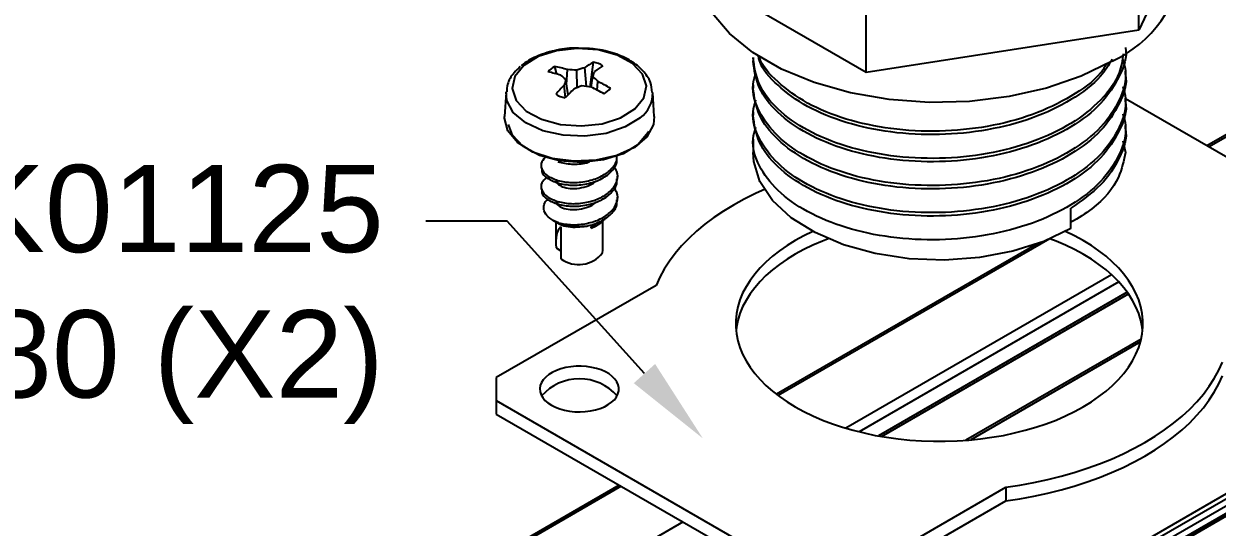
# Model space of a CAD drawing. Extents: x 0 to 12.2, y -7.3 to 0.
# Drawn here: x 2.687 to 5.251, y -2.706 to -1.624 of the extents above; entities that cross this region are included whole.
import ezdxf
from ezdxf import colors
from ezdxf.entities.mleader import LeaderData, LeaderLine
from ezdxf.math import Vec2, Vec3

# ---------------------------------------------------------------- set-up
doc = ezdxf.new("R2010")
doc.units = 0
doc.header["$LTSCALE"] = 0.5
doc.header["$MEASUREMENT"] = 0
for name, color, linetype in [('FAB DWG', 221, 'CONTINUOUS'), ('Hardware', 242, 'CONTINUOUS'), ('Housing', 150, 'CONTINUOUS')]:
    doc.layers.add(name, color=color, linetype=linetype)
doc.styles.add('LSAD_Standard', font='arial.ttf')

msp = doc.modelspace()

# ---------------------------------------------------------------- linework, layer by layer
at = {"layer": 'Hardware', "linetype": 'Continuous', "transparency": 16777216}
for p, q in [((5.2396, -1.2998), (5.0827, -1.6379)), ((4.4971, -1.7285), (4.0685, -1.481)), ((5.0827, -1.6379), (5.0827, -1.4893)), ((4.4971, -1.7285), (4.4971, -1.5799)), ((5.0827, -1.6379), (4.4971, -1.7285)), ((3.8321, -1.7322), (3.8277, -1.7155)), ((3.9042, -1.7599), (3.9111, -1.7063)), ((4.2541, -1.6966), (4.2541, -1.7039)), ((3.8534, -1.7545), (3.8549, -1.7224)), ((3.876, -1.7613), (3.8751, -1.7239)), ((3.8959, -1.7585), (3.8924, -1.7182)), ((3.9063, -1.7603), (3.9094, -1.7373)), ((5.054, -1.7331), (5.054, -1.7258)), ((3.8509, -1.7827), (3.8478, -1.7562)), ((3.8565, -1.7768), (3.8519, -1.7437)), ((3.9191, -1.7665), (3.9207, -1.7481)), ((4.2541, -1.755), (4.2541, -1.7623)), ((3.7231, -1.7714), (3.7198, -1.8232)), ((4.0415, -1.8232), (4.0382, -1.7714)), ((5.054, -1.7914), (5.054, -1.7841)), ((4.2541, -1.8133), (4.2541, -1.8206)), ((5.054, -1.8497), (5.054, -1.8425)), ((4.2541, -1.8716), (4.2541, -1.9008)), ((5.0485, -1.8754), (5.054, -1.9003)), ((3.7987, -1.9285), (3.7987, -1.9341)), ((3.7987, -1.9739), (3.7987, -1.9795)), ((3.8346, -1.9663), (3.8346, -1.9606)), ((3.9627, -1.9568), (3.9627, -1.9512)), ((3.9627, -2.0022), (3.9627, -1.9966)), ((3.8346, -2.0116), (3.8346, -2.006)), ((4.9369, -2.064), (4.9369, -2.0203)), ((3.8238, -2.0462), (3.8374, -2.0541)), ((3.83, -2.0498), (3.83, -2.0928)), ((3.9313, -2.0928), (3.9313, -2.047)), ((3.8411, -2.0605), (3.8411, -2.1291)), ((3.9061, -2.0602), (3.9188, -2.0516)), ((3.9169, -2.0581), (3.9061, -2.063)), ((3.9061, -2.063), (3.9165, -2.0584)), ((3.9061, -2.063), (3.9061, -2.0602)), ((3.9165, -2.0584), (3.919, -2.0569)), ((3.8308, -2.1055), (3.8411, -2.1121))]:
    msp.add_line(p, q, dxfattribs=at)
at = {"layer": 'Hardware', "transparency": 16777216}
for p, q in [((5.606, -2.1037), (5.054, -1.7851)), ((4.0456, -2.186), (3.7021, -2.3843)), ((3.7021, -2.3843), (3.7021, -2.4333)), ((3.7021, -2.4333), (4.3686, -2.8181)), ((3.7021, -2.4333), (3.7021, -2.4626)), ((3.7021, -2.4626), (4.3686, -2.8474)), ((4.4534, -2.8181), (4.7969, -2.6198)), ((4.7969, -2.6198), (4.7969, -2.6491)), ((4.4534, -2.8474), (4.7969, -2.6491))]:
    msp.add_line(p, q, dxfattribs=at)
at = {"layer": 'Hardware', "linetype": 'Continuous', "transparency": 16777216, "flags": 128}
for points in [[(5.0253, -1.7044), (4.9591, -1.7367), (4.8846, -1.7623), (4.8039, -1.7805), (4.719, -1.7908), (4.6324, -1.7929), (4.5463, -1.7867), (4.4632, -1.7724), (4.3853, -1.7504), (4.3147, -1.7213), (4.2534, -1.6859), (4.203, -1.6452), (4.165, -1.6002), (4.1402, -1.5522), (4.1312, -1.5172)], [(3.7611, -1.7134), (3.7419, -1.737), (3.7363, -1.7629), (3.7448, -1.7886), (3.7666, -1.8114), (3.7996, -1.8292), (3.8405, -1.8403), (3.8853, -1.8436), (3.9297, -1.8386), (3.9693, -1.8261), (4.0002, -1.807), (4.0194, -1.7834), (4.025, -1.7575), (4.0165, -1.7319), (3.9947, -1.709), (3.9617, -1.6912), (3.9208, -1.6801), (3.876, -1.6769), (3.8316, -1.6818), (3.792, -1.6944), (3.7611, -1.7134)], [(4.0111, -1.8258), (3.9793, -1.8457), (3.9386, -1.8594), (3.8928, -1.8655), (3.846, -1.8635), (3.8022, -1.8537), (3.7654, -1.8368), (3.7388, -1.8144), (3.7248, -1.7885), (3.7232, -1.7703)], [(4.0415, -1.8232), (4.0399, -1.8403), (4.0259, -1.8668), (3.9989, -1.8897), (3.9615, -1.907), (3.9169, -1.9172), (3.869, -1.9194), (3.8222, -1.9133), (3.7806, -1.8995), (3.7479, -1.8792), (3.7269, -1.8543), (3.7197, -1.8269), (3.7198, -1.8232)], [(4.0293, -1.8545), (4.0276, -1.8581), (4.0073, -1.8831), (3.9746, -1.9033), (3.9326, -1.9166), (3.8856, -1.9218), (3.8381, -1.9184), (3.7948, -1.9067), (3.7599, -1.8878), (3.7368, -1.8636), (3.7281, -1.8404)], [(4.9369, -2.064), (4.8785, -2.0919), (4.8122, -2.1129), (4.7401, -2.1263), (4.665, -2.1316), (4.5895, -2.1287), (4.5163, -2.1175), (4.448, -2.0987), (4.3871, -2.0727), (4.3358, -2.0406), (4.2958, -2.0035), (4.2687, -1.9627), (4.2554, -1.9197), (4.2541, -1.9008)]]:
    msp.add_lwpolyline(points, dxfattribs=at)
at = {"layer": 'Hardware', "transparency": 16777216, "flags": 128}
for points in [[(4.2799, -1.9796), (4.2589, -1.989), (4.235, -2.0008), (4.2121, -2.0134), (4.1904, -2.0266), (4.1698, -2.0404), (4.1505, -2.0548), (4.1325, -2.0697), (4.1158, -2.0851), (4.1005, -2.101), (4.0866, -2.1173), (4.0741, -2.134), (4.0631, -2.1511), (4.0536, -2.1684), (4.0456, -2.186)], [(4.3831, -2.0702), (4.3827, -2.0704), (4.3632, -2.0798), (4.3447, -2.0899), (4.3272, -2.1006), (4.3109, -2.1119), (4.2957, -2.1236), (4.2817, -2.1359), (4.269, -2.1486), (4.2575, -2.1618), (4.2475, -2.1753), (4.2388, -2.1891), (4.2315, -2.2031), (4.2256, -2.2174), (4.2212, -2.2319), (4.2182, -2.2465), (4.2167, -2.2612), (4.2167, -2.2759), (4.2182, -2.2905), (4.2212, -2.3051), (4.2256, -2.3196), (4.2315, -2.3339), (4.2388, -2.348), (4.2475, -2.3618), (4.2575, -2.3752), (4.269, -2.3884), (4.2817, -2.4011), (4.2957, -2.4134), (4.3109, -2.4252), (4.3272, -2.4364), (4.3447, -2.4471)], [(4.3447, -2.4471), (4.3632, -2.4572), (4.3827, -2.4666), (4.4031, -2.4754), (4.4244, -2.4835), (4.4464, -2.4908), (4.4692, -2.4974), (4.4925, -2.5032), (4.5164, -2.5083), (4.5408, -2.5125), (4.5656, -2.5159), (4.5906, -2.5184), (4.6159, -2.5201), (4.6413, -2.521), (4.6668, -2.521), (4.6922, -2.5201), (4.7175, -2.5184), (4.7425, -2.5159), (4.7673, -2.5125), (4.7917, -2.5083), (4.8156, -2.5032), (4.8389, -2.4974), (4.8617, -2.4908), (4.8837, -2.4835), (4.905, -2.4754), (4.9254, -2.4666), (4.9449, -2.4572), (4.9634, -2.4471), (4.9809, -2.4364), (4.9972, -2.4252), (5.0124, -2.4134), (5.0264, -2.4011), (5.0391, -2.3884), (5.0506, -2.3752), (5.0606, -2.3618), (5.0693, -2.348), (5.0766, -2.3339), (5.0825, -2.3196), (5.0869, -2.3051), (5.0899, -2.2905), (5.0914, -2.2759), (5.0914, -2.2612), (5.0899, -2.2465), (5.0869, -2.2319), (5.0825, -2.2174), (5.0766, -2.2031), (5.0693, -2.1891), (5.0606, -2.1753), (5.0506, -2.1618), (5.0391, -2.1486), (5.0264, -2.1359), (5.0124, -2.1236), (4.9972, -2.1119), (4.9809, -2.1006), (4.9634, -2.0899), (4.9449, -2.0798), (4.9254, -2.0704), (4.9244, -2.07)], [(4.4172, -2.0856), (4.4031, -2.0909), (4.3827, -2.0997), (4.3632, -2.1092), (4.3447, -2.1192), (4.3272, -2.1299), (4.3109, -2.1412), (4.2957, -2.153), (4.2817, -2.1652), (4.269, -2.178), (4.2575, -2.1911), (4.2475, -2.2046), (4.2388, -2.2184), (4.2315, -2.2325), (4.2256, -2.2467), (4.2212, -2.2612), (4.2182, -2.2758), (4.2173, -2.2832)], [(5.0908, -2.2832), (5.0899, -2.2758), (5.0869, -2.2612), (5.0825, -2.2467), (5.0766, -2.2325), (5.0693, -2.2184), (5.0606, -2.2046), (5.0506, -2.1911), (5.0391, -2.178), (5.0264, -2.1652), (5.0124, -2.153), (4.9972, -2.1412), (4.9809, -2.1299), (4.9634, -2.1192), (4.9449, -2.1092), (4.9254, -2.0997), (4.905, -2.0909), (4.8914, -2.0858)], [(4.7969, -2.6198), (4.8274, -2.6152), (4.8574, -2.6097), (4.887, -2.6033), (4.9159, -2.5961), (4.9442, -2.5881), (4.9717, -2.5792), (4.9985, -2.5696), (5.0243, -2.5592), (5.0492, -2.548), (5.0731, -2.5362), (5.096, -2.5236), (5.1177, -2.5104), (5.1383, -2.4966), (5.1576, -2.4823), (5.1756, -2.4673), (5.1923, -2.4519), (5.2076, -2.436), (5.2215, -2.4197), (5.234, -2.403), (5.245, -2.3859), (5.2545, -2.3686), (5.2625, -2.351)], [(3.8205, -2.4435), (3.8291, -2.4478), (3.8386, -2.4515), (3.8488, -2.4543), (3.8596, -2.4564), (3.8707, -2.4576), (3.8821, -2.4579), (3.8934, -2.4573), (3.9045, -2.4559), (3.9151, -2.4537), (3.9252, -2.4506), (3.9344, -2.4468), (3.9427, -2.4423), (3.9499, -2.4373), (3.9559, -2.4317), (3.9605, -2.4257), (3.9637, -2.4194), (3.9654, -2.4129), (3.9655, -2.4064), (3.9642, -2.3999), (3.9614, -2.3935), (3.9571, -2.3874), (3.9515, -2.3817), (3.9446, -2.3765), (3.9366, -2.3719), (3.9276, -2.3679), (3.9177, -2.3647), (3.9072, -2.3622), (3.8962, -2.3606), (3.8849, -2.3598), (3.8736, -2.3599), (3.8623, -2.3609), (3.8514, -2.3627), (3.8411, -2.3654), (3.8314, -2.3688), (3.8226, -2.373), (3.8148, -2.3778), (3.8083, -2.3831), (3.803, -2.3889), (3.7991, -2.3951), (3.7966, -2.4015), (3.7957, -2.408), (3.7962, -2.4146), (3.7983, -2.421), (3.8019, -2.4272), (3.8068, -2.4331), (3.8131, -2.4386), (3.8205, -2.4435)], [(4.7969, -2.6491), (4.8274, -2.6445), (4.8574, -2.639), (4.887, -2.6326), (4.9159, -2.6254), (4.9442, -2.6174), (4.9717, -2.6085), (4.9985, -2.5989), (5.0243, -2.5885), (5.0492, -2.5773), (5.0731, -2.5655), (5.096, -2.5529), (5.1177, -2.5398), (5.1383, -2.526), (5.1576, -2.5116), (5.1756, -2.4967), (5.1923, -2.4812), (5.2076, -2.4653), (5.2215, -2.449), (5.234, -2.4323), (5.245, -2.4152), (5.2545, -2.3979), (5.2625, -2.3803)]]:
    msp.add_lwpolyline(points, dxfattribs=at)
at = {"layer": 'Hardware', "linetype": 'Continuous', "transparency": 16777216}
for centre, radius, start, end in [((4.9145, -1.4626), 0.266, 294.6119, 354.068), ((3.8532, -1.7595), 0.0509, 120.1614, 140.6643), ((3.7534, -2.0695), 0.3616, 73.7075, 78.1583), ((4.0371, -1.9243), 0.2518, 120.0152, 125.057), ((3.8891, -1.7924), 0.0889, 61.5677, 75.6813), ((4.0959, -1.975), 0.3083, 122.241, 126.2718), ((3.7184, -2.1316), 0.4155, 72.8977, 76.7189), ((3.6059, -2.0352), 0.3814, 49.8473, 52.0251), ((3.8303, -2.1935), 0.4718, 84.546, 87.0095), ((4.0062, -2.0957), 0.3942, 106.7726, 109.4165), ((4.5884, -1.9853), 0.7229, 159.0165, 159.9332), ((3.6631, -2.0046), 0.3636, 44.8725, 47.3341), ((4.1471, -2.0529), 0.4215, 135.2523, 138.8285), ((4.3182, -1.9015), 0.4923, 161.2957, 162.8278), ((4.2651, -2.1735), 0.5695, 134.0885, 136.7658), ((4.0804, -2.2384), 0.519, 111.9767, 114.0506), ((3.8083, -2.3169), 0.5652, 80.0056, 82.0817), ((3.6669, -2.2645), 0.5582, 61.4535, 64.5917), ((3.7196, -2.1562), 0.4549, 59.9475, 63.7668), ((3.9081, -1.7302), 0.0509, 300.1614, 320.6643), ((3.8722, -1.6973), 0.0889, 241.5677, 255.6813), ((3.9742, -1.7735), 0.0641, 305.2575, 1.9159), ((3.8806, -1.9266), 0.1328, 250.2341, 276.6872), ((3.8932, -1.9644), 0.0966, 277.6897, 284.2033), ((3.8791, -2.0767), 0.0647, 234.0293, 322.4586)]:
    msp.add_arc(centre, radius, start, end, dxfattribs=at)
at = {"layer": 'Hardware', "transparency": 16777216}
msp.add_arc((3.8807, -2.4948), 0.108, 41.3174, 138.6826, dxfattribs=at)
at = {"layer": 'Hardware', "linetype": 'Continuous', "transparency": 16777216}
for major_axis, ratio, start_param, end_param in [((-0.0354, 0.0761), 0.475526, 0.121253, 0.978109), ((0.0183, 0.1311), 0.360292, 4.899442, 5.081972)]:
    msp.add_ellipse((3.8807, -2.134), major_axis=major_axis, ratio=ratio, start_param=start_param, end_param=end_param, dxfattribs=at)
for points, knots in [([(3.8819, -1.6768), (3.8781, -1.6766), (3.8596, -1.6754), (3.8263, -1.681), (3.7872, -1.6933), (3.7651, -1.7064), (3.7558, -1.714), (3.7553, -1.7145)], [0, 0, 0, 0, 0.078898, 0.383675, 0.690407, 0.982546, 1, 1, 1, 1]), ([(4.037, -1.7713), (4.0363, -1.764), (4.0346, -1.7473), (4.0182, -1.724), (3.9922, -1.7027), (3.9569, -1.6868), (3.9187, -1.6774), (3.8929, -1.677), (3.8819, -1.6768)], [0, 0, 0, 0, 0.131319, 0.302195, 0.480596, 0.668605, 0.85916, 1, 1, 1, 1]), ([(5.054, -1.6748), (5.054, -1.6749), (5.0586, -1.6955), (5.0427, -1.7377), (5.0051, -1.7964), (4.94, -1.8472), (4.8563, -1.8868), (4.7588, -1.9125), (4.654, -1.9229), (4.5494, -1.9174), (4.4518, -1.8964), (4.3679, -1.8618), (4.304, -1.8159), (4.262, -1.7619), (4.2567, -1.7233), (4.2541, -1.7039)], [0, 0, 0, 0, 0.000309, 0.083028, 0.1668, 0.249999, 0.333199, 0.416971, 0.49969, 0.583578, 0.666458, 0.749999, 0.833541, 0.916421, 1, 1, 1, 1]), ([(5.0495, -1.6886), (5.0475, -1.7023), (5.0424, -1.7371), (5.0038, -1.7891), (4.9403, -1.8399), (4.8563, -1.8795), (4.7588, -1.9053), (4.654, -1.9156), (4.5494, -1.9101), (4.4518, -1.8891), (4.3679, -1.8545), (4.304, -1.8086), (4.262, -1.7546), (4.2567, -1.716), (4.2541, -1.6966)], [0, 0, 0, 0, 0.05632, 0.142532, 0.228155, 0.313777, 0.399989, 0.485118, 0.571449, 0.656743, 0.742718, 0.828693, 0.913987, 1, 1, 1, 1]), ([(3.7537, -1.7158), (3.7492, -1.7201), (3.7372, -1.7315), (3.7257, -1.7501), (3.7249, -1.7648), (3.7246, -1.7701)], [0, 0, 0, 0, 0.281722, 0.741945, 1, 1, 1, 1]), ([(5.0485, -1.7005), (5.0508, -1.709), (5.0588, -1.7381), (5.0438, -1.7887), (5.0048, -1.8474), (4.9401, -1.8982), (4.8563, -1.9378), (4.7588, -1.9636), (4.654, -1.9739), (4.5494, -1.9685), (4.4517, -1.9475), (4.368, -1.9128), (4.3034, -1.8669), (4.2642, -1.8129), (4.2492, -1.7654), (4.2576, -1.7377), (4.2601, -1.7292)], [0, 0, 0, 0, 0.031929, 0.109145, 0.187343, 0.265007, 0.342671, 0.420869, 0.498086, 0.576391, 0.653757, 0.731741, 0.809724, 0.88709, 0.965396, 1, 1, 1, 1]), ([(5.0255, -1.7002), (5.018, -1.7127), (4.9985, -1.7449), (4.9395, -1.7887), (4.8565, -1.8285), (4.7588, -1.8542), (4.654, -1.8645), (4.5494, -1.8591), (4.4519, -1.8381), (4.3675, -1.8035), (4.3053, -1.7574), (4.2708, -1.719), (4.2662, -1.6968), (4.2655, -1.6937)], [0, 0, 0, 0, 0.064359, 0.166343, 0.268327, 0.371013, 0.472409, 0.575236, 0.676829, 0.779233, 0.881636, 0.983229, 1, 1, 1, 1]), ([(5.0147, -1.7088), (5.0102, -1.7158), (4.9935, -1.7425), (4.9391, -1.7813), (4.8566, -1.8212), (4.7587, -1.8469), (4.654, -1.8572), (4.5494, -1.8518), (4.4519, -1.8308), (4.3674, -1.7962), (4.3057, -1.7501), (4.2721, -1.7144), (4.2676, -1.695), (4.2675, -1.6946)], [0, 0, 0, 0, 0.038149, 0.144651, 0.251154, 0.358389, 0.464277, 0.57166, 0.677754, 0.784695, 0.891636, 0.99773, 1, 1, 1, 1]), ([(5.054, -1.7331), (5.054, -1.7332), (5.0586, -1.7538), (5.0427, -1.796), (5.0051, -1.8547), (4.94, -1.9055), (4.8563, -1.9451), (4.7588, -1.9709), (4.654, -1.9812), (4.5494, -1.9758), (4.4518, -1.9548), (4.3679, -1.9201), (4.304, -1.8742), (4.262, -1.8202), (4.2567, -1.7816), (4.2541, -1.7623)], [0, 0, 0, 0, 0.000309, 0.083028, 0.1668, 0.249999, 0.333199, 0.416971, 0.49969, 0.583578, 0.666458, 0.749999, 0.833541, 0.916421, 1, 1, 1, 1]), ([(5.0485, -1.7588), (5.0508, -1.7673), (5.0588, -1.7964), (5.0438, -1.8471), (5.0048, -1.9057), (4.9401, -1.9566), (4.8563, -1.9961), (4.7588, -2.0219), (4.654, -2.0322), (4.5494, -2.0268), (4.4517, -2.0058), (4.368, -1.9712), (4.3034, -1.9252), (4.2642, -1.8713), (4.2492, -1.8238), (4.2576, -1.7961), (4.2601, -1.7876)], [0, 0, 0, 0, 0.031929, 0.109145, 0.187343, 0.265007, 0.342671, 0.420869, 0.498086, 0.576391, 0.653757, 0.731741, 0.809724, 0.88709, 0.965396, 1, 1, 1, 1]), ([(5.054, -1.7914), (5.054, -1.7915), (5.0586, -1.8122), (5.0427, -1.8544), (5.0051, -1.913), (4.94, -1.9639), (4.8563, -2.0034), (4.7588, -2.0292), (4.654, -2.0395), (4.5494, -2.0341), (4.4518, -2.0131), (4.3679, -1.9784), (4.304, -1.9325), (4.262, -1.8786), (4.2567, -1.84), (4.2541, -1.8206)], [0, 0, 0, 0, 0.000309, 0.083028, 0.1668, 0.249999, 0.333199, 0.416971, 0.49969, 0.583578, 0.666458, 0.749999, 0.833541, 0.916421, 1, 1, 1, 1]), ([(5.0485, -1.8172), (5.0508, -1.8257), (5.0588, -1.8547), (5.0438, -1.9054), (5.0048, -1.9641), (4.9401, -2.0149), (4.8563, -2.0544), (4.7588, -2.0802), (4.654, -2.0905), (4.5494, -2.0851), (4.4517, -2.0641), (4.368, -2.0295), (4.3034, -1.9835), (4.2642, -1.9296), (4.2492, -1.8821), (4.2576, -1.8544), (4.2601, -1.8459)], [0, 0, 0, 0, 0.031929, 0.109145, 0.187343, 0.265007, 0.342671, 0.420869, 0.498086, 0.576391, 0.653757, 0.731741, 0.809724, 0.88709, 0.965396, 1, 1, 1, 1]), ([(5.054, -1.8498), (5.054, -1.8498), (5.0586, -1.8705), (5.0425, -1.9126), (5.0059, -1.9719), (4.9598, -2.0042), (4.9369, -2.0203)], [0, 0, 0, 0, 0.001234, 0.332114, 0.667202, 1, 1, 1, 1]), ([(3.8106, -1.9087), (3.8065, -1.9125), (3.7976, -1.9208), (3.7983, -1.9365), (3.81, -1.9512), (3.8265, -1.9575), (3.8346, -1.9606)], [0, 0, 0, 0, 0.2186737, 0.4742786, 0.7406091, 1, 1, 1, 1]), ([(3.8346, -1.9606), (3.8441, -1.9626), (3.8634, -1.9666), (3.8965, -1.9633), (3.927, -1.9536), (3.9499, -1.9374), (3.9622, -1.9202), (3.9614, -1.9094), (3.9611, -1.9058)], [0, 0, 0, 0, 0.179906, 0.364625, 0.541905, 0.724991, 0.908077, 1, 1, 1, 1]), ([(3.8346, -1.9663), (3.8441, -1.9682), (3.8634, -1.9722), (3.8965, -1.9689), (3.927, -1.9593), (3.9499, -1.943), (3.9622, -1.9258), (3.9614, -1.915), (3.9611, -1.9114)], [0, 0, 0, 0, 0.179906, 0.364625, 0.541905, 0.724991, 0.908077, 1, 1, 1, 1]), ([(3.8346, -1.9209), (3.8441, -1.9228), (3.8632, -1.9265), (3.8886, -1.9252), (3.9006, -1.9211), (3.9027, -1.9204)], [0, 0, 0, 0, 0.446905, 0.905766, 1, 1, 1, 1]), ([(5.054, -1.9003), (5.0504, -1.9182), (5.0415, -1.9612), (4.9983, -2.0137), (4.9525, -2.0413), (4.9369, -2.0506)], [0, 0, 0, 0, 0.320038, 0.769102, 1, 1, 1, 1]), ([(3.8002, -1.9341), (3.7999, -1.9366), (3.7989, -1.9445), (3.8104, -1.9568), (3.8266, -1.9631), (3.8346, -1.9663)], [0, 0, 0, 0, 0.189689, 0.600193, 1, 1, 1, 1]), ([(3.8346, -2.006), (3.8441, -2.008), (3.8634, -2.012), (3.8965, -2.0086), (3.9269, -1.999), (3.9504, -1.9827), (3.9626, -1.9624), (3.9644, -1.9443), (3.9576, -1.9346), (3.9553, -1.9313)], [0, 0, 0, 0, 0.153178, 0.310453, 0.461395, 0.617281, 0.773166, 0.924108, 1, 1, 1, 1]), ([(3.8106, -1.954), (3.8065, -1.9579), (3.7976, -1.9661), (3.7983, -1.9818), (3.81, -1.9965), (3.8265, -2.0029), (3.8346, -2.006)], [0, 0, 0, 0, 0.218674, 0.474279, 0.740609, 1, 1, 1, 1]), ([(3.8309, -1.9591), (3.8307, -1.9605), (3.8301, -1.9649), (3.8375, -1.9713), (3.8514, -1.9769), (3.8703, -1.9787), (3.8902, -1.9756), (3.9075, -1.9697), (3.9148, -1.9634), (3.9178, -1.9608)], [0, 0, 0, 0, 0.076616, 0.242672, 0.404241, 0.56581, 0.731866, 0.890992, 1, 1, 1, 1]), ([(3.8346, -2.0116), (3.8441, -2.0136), (3.8634, -2.0176), (3.8965, -2.0143), (3.927, -2.0046), (3.9499, -1.9884), (3.9622, -1.9712), (3.9614, -1.9604), (3.9611, -1.9568)], [0, 0, 0, 0, 0.179906, 0.364625, 0.541905, 0.724991, 0.908077, 1, 1, 1, 1]), ([(3.8002, -1.9795), (3.7999, -1.982), (3.7989, -1.9899), (3.8104, -2.0022), (3.8266, -2.0085), (3.8346, -2.0116)], [0, 0, 0, 0, 0.189689, 0.600193, 1, 1, 1, 1]), ([(3.8357, -2.0517), (3.845, -2.0535), (3.8641, -2.0573), (3.8967, -2.0539), (3.9269, -2.0444), (3.9504, -2.0281), (3.9626, -2.0078), (3.9644, -1.9897), (3.9576, -1.98), (3.9553, -1.9767)], [0, 0, 0, 0, 0.151354, 0.306444, 0.458264, 0.615055, 0.771847, 0.923667, 1, 1, 1, 1]), ([(3.8357, -2.0517), (3.829, -2.0486), (3.8158, -2.0426), (3.805, -2.0297), (3.8033, -2.016), (3.8066, -2.0058), (3.8123, -2.0019), (3.8128, -2.0016)], [0, 0, 0, 0, 0.244798, 0.489392, 0.733148, 0.977338, 1, 1, 1, 1]), ([(3.8309, -2.0045), (3.8307, -2.0058), (3.8301, -2.0102), (3.8375, -2.0166), (3.8514, -2.0222), (3.8703, -2.0241), (3.8902, -2.021), (3.9075, -2.0151), (3.9148, -2.0088), (3.9178, -2.0062)], [0, 0, 0, 0, 0.076616, 0.242672, 0.404241, 0.56581, 0.731866, 0.890992, 1, 1, 1, 1]), ([(3.896, -2.0586), (3.8962, -2.0586), (3.9066, -2.0565), (3.9271, -2.05), (3.9499, -2.0337), (3.9622, -2.0165), (3.9614, -2.0058), (3.9611, -2.0022)], [0, 0, 0, 0, 0.0038567, 0.2817967, 0.5688395, 0.8558823, 1, 1, 1, 1]), ([(3.9341, -2.0431), (3.9329, -2.045), (3.9292, -2.0509), (3.9218, -2.0552), (3.9169, -2.0581)], [0, 0, 0, 0, 0.327428, 1, 1, 1, 1]), ([(3.8376, -2.0537), (3.8385, -2.0543), (3.8421, -2.057), (3.8561, -2.0603), (3.8753, -2.0613), (3.8896, -2.0594), (3.896, -2.0586)], [0, 0, 0, 0, 0.094761, 0.413126, 0.736208, 1, 1, 1, 1])]:
    msp.add_open_spline(points, degree=3, knots=knots, dxfattribs=at)
at = {"layer": 'Housing', "transparency": 16777216}
for p, q in [((5.3768, -1.801), (5.2292, -1.8862)), ((5.3768, -1.806), (5.2336, -1.8887)), ((6.3858, -1.9902), (4.942, -2.8237)), ((6.3923, -1.9972), (4.9492, -2.8303)), ((6.4013, -2.0071), (4.9565, -2.8411)), ((6.4106, -2.0174), (4.9702, -2.849)), ((6.4114, -2.0183), (4.977, -2.8464)), ((6.4143, -2.0216), (4.9834, -2.8477)), ((4.866, -2.0958), (4.3043, -2.4201)), ((4.8919, -2.086), (4.3081, -2.423)), ((5.0241, -2.1632), (4.4531, -2.4928)), ((5.0397, -2.1786), (4.482, -2.5006)), ((5.0578, -2.2008), (4.5233, -2.5094)), ((4.53, -2.5106), (5.0605, -2.2044)), ((5.0876, -2.3016), (4.7114, -2.5188)), ((5.0862, -2.3075), (4.7217, -2.518)), ((3.9664, -2.6152), (2.9042, -3.2284)), ((3.9708, -2.6177), (2.9086, -3.2309)), ((4.1037, -2.6945), (3.0416, -3.3076))]:
    msp.add_line(p, q, dxfattribs=at)

# ---------------------------------------------------------------- leaders
at = {"layer": 'FAB DWG', "ltscale": 0.5, "transparency": 16777216}
ml = msp.add_multileader_mtext('Standard', dxfattribs=at)
ml.set_content('\\A1;BK01125\\PHW08380 (X2)', color=256, style='LSAD_Standard')
ml.set_leader_properties()
ml.build(insert=Vec2(0, 0))
ml.multileader.update_dxf_attribs({"text_left_attachment_type": 2, "dogleg_length": 0.36, "arrow_head_size": 0.1875})
ctx = ml.context
ctx.base_point, ctx.char_height, ctx.arrow_head_size, ctx.landing_gap_size, ctx.plane_origin = Vec3(1.6687, -2.2066), 0.1875, 0.1875, 0.09, Vec3(2.9719, 11.9592)
ctx.left_attachment, ctx.text_align_type = 2, 2
notes = []
notes.append((ctx, [(1, (1, 1, 0), (3.7258, -2.0484), (-1, 0), 0.1752, [(1, [(4.146, -2.5149)], 0, [])])]))
ctx.mtext.insert, ctx.mtext.width, ctx.mtext.defined_height, ctx.mtext.alignment, ctx.mtext.flow_direction = Vec3(3.4606, -1.9271), 2.351815, 0.6491, 3, 5
for ctx, leaders in notes:
    for number, flags, end, landing, length, lines in leaders:
        leader = LeaderData()
        leader.index, (leader.has_last_leader_line, leader.has_dogleg_vector, leader.attachment_direction) = number, flags
        leader.last_leader_point, leader.dogleg_vector, leader.dogleg_length = Vec3(end), Vec3(landing), length
        for number, points, colour, breaks in lines:
            line = LeaderLine()
            line.index, line.vertices, line.color, line.breaks = number, Vec3.list(points), colors.encode_raw_color(colour), breaks
            leader.lines.append(line)
        ctx.leaders.append(leader)

doc.saveas('drawing.dxf')
